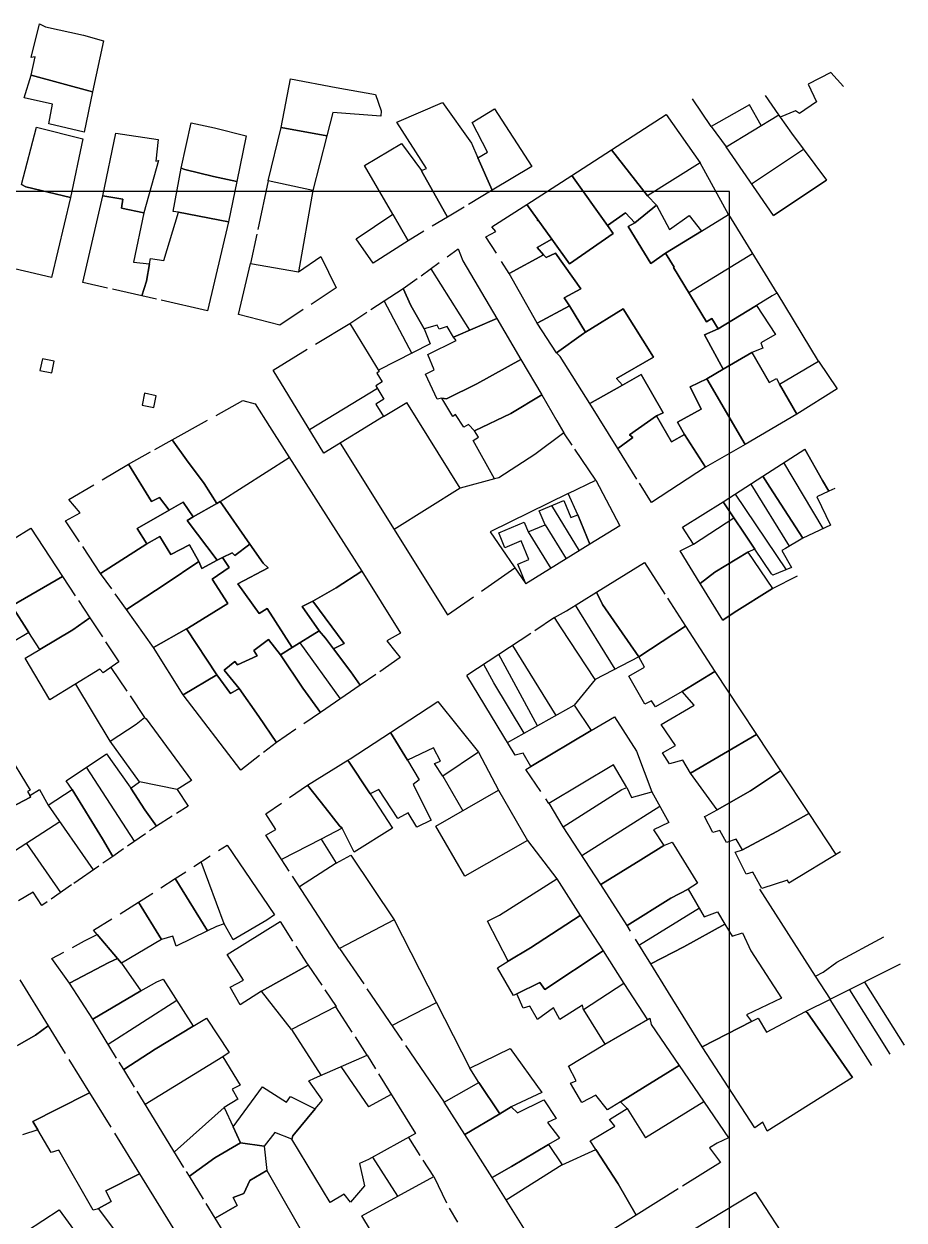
# Model space of a CAD drawing. Header units: millimetres. Extents: x 15 to 383, y 34 to 514.
# Drawn here: x 200.4 to 383.2, y 256.4 to 504.8 of the extents above; entities that cross this region are included whole.
import ezdxf

# ---------------------------------------------------------------- set-up
doc = ezdxf.new("R2010")
doc.units = ezdxf.units.MM
doc.header["$MEASUREMENT"] = 0
doc.layers.add('EKSARXIA KTIRIA', color=253, linetype='Continuous')

msp = doc.modelspace()

# ---------------------------------------------------------------- linework, layer by layer
at = {"layer": 'EKSARXIA KTIRIA'}
for p, q in [((201.97, 497.89), (203.7, 504.83)), ((203.7, 504.83), (204.92, 504.21)), ((204.92, 504.21), (212.81, 502.47)), ((212.81, 502.47), (216.94, 501.35)), ((216.94, 501.35), (214.71, 490.72)), ((201.93, 494.21), (202.8, 498.02)), ((202.8, 498.02), (201.97, 497.89)), ((367.99, 494.76), (363.33, 492.35)), ((370.67, 491.81), (367.99, 494.76)), ((200.5, 489.46), (201.93, 494.21)), ((201.93, 494.21), (214.71, 490.72)), ((214.71, 490.72), (201.93, 494.21)), ((253.87, 483.32), (255.82, 493.41)), ((255.82, 493.41), (265.28, 491.64)), ((363.33, 492.35), (365.06, 488.64)), ((206.36, 488.16), (200.5, 489.46)), ((214.71, 490.72), (212.96, 482.33)), ((265.28, 491.64), (273.45, 490.17)), ((273.45, 490.17), (274.64, 486.75)), ((357.19, 485.93), (354.43, 489.94)), ((205.62, 484.08), (206.36, 488.16)), ((277.92, 484.43), (287.38, 488.54)), ((287.38, 488.54), (293.4, 480.09)), ((293.52, 484.37), (298.19, 487.17)), ((298.19, 487.17), (305.93, 475.25)), ((343.2, 483.52), (339.29, 489.28)), ((351.11, 488.04), (343.2, 483.52)), ((353.58, 483.72), (351.11, 488.04)), ((365.06, 488.64), (361.5, 486.22)), ((264.63, 486.47), (263.35, 481.57)), ((274.57, 485.66), (264.63, 486.47)), ((274.64, 486.75), (274.57, 485.66)), ((284.08, 474.81), (277.92, 484.43)), ((322.45, 478.68), (333.8, 486.01)), ((333.8, 486.01), (340.89, 475.98)), ((346.29, 479.28), (357.19, 485.93)), ((357.19, 485.93), (357.53, 485.44)), ((357.53, 485.44), (357.19, 485.93)), ((360.68, 486.77), (357.53, 485.44)), ((357.53, 485.44), (359.83, 482.15)), ((361.5, 486.22), (360.68, 486.77)), ((199.95, 471.49), (203.05, 483.42)), ((203.05, 483.42), (212.67, 480.98)), ((212.96, 482.33), (205.62, 484.08)), ((216.83, 469.16), (219.54, 482.11)), ((219.54, 482.11), (228.33, 480.85)), ((233.07, 474.86), (235.15, 484.27)), ((235.15, 484.27), (240.04, 483.25)), ((240.04, 483.25), (246.61, 481.56)), ((251.17, 472.22), (253.87, 483.32)), ((263.35, 481.57), (253.87, 483.32)), ((253.87, 483.32), (263.35, 481.57)), ((296.72, 478.19), (293.52, 484.37)), ((343.2, 483.52), (346.29, 479.28)), ((359.83, 482.15), (367.09, 472.36)), ((212.67, 480.98), (210.12, 468.78)), ((228.33, 480.85), (227.87, 476.35)), ((246.61, 481.56), (244.68, 472.14)), ((263.35, 481.57), (260.43, 470.25)), ((271.15, 475.44), (278.85, 479.98)), ((278.85, 479.98), (282.98, 474.41)), ((293.4, 480.09), (294.72, 477.04)), ((294.72, 477.04), (296.72, 478.19)), ((297.66, 470.28), (294.72, 477.04)), ((294.72, 477.04), (297.66, 470.28)), ((314.23, 473.38), (322.45, 478.68)), ((322.45, 478.68), (329.93, 469.12)), ((329.93, 469.12), (322.45, 478.68)), ((356.13, 465.05), (346.29, 479.28)), ((351.57, 471.64), (362.32, 478.79)), ((228.41, 476.49), (225.36, 465.58)), ((227.87, 476.35), (228.41, 476.49)), ((231.47, 465.88), (233.07, 474.86)), ((233.07, 474.86), (233.83, 474.58)), ((233.83, 474.58), (233.07, 474.86)), ((233.83, 474.58), (239.81, 473.14)), ((239.81, 473.14), (233.83, 474.58)), ((277.03, 465.32), (271.15, 475.44)), ((282.98, 474.41), (284.08, 474.81)), ((305.93, 475.25), (297.66, 470.28)), ((340.89, 475.98), (329.93, 469.12)), ((346.79, 465.23), (340.89, 475.98)), ((239.81, 473.14), (244.68, 472.14)), ((244.68, 472.14), (239.81, 473.14)), ((244.68, 472.14), (242.96, 463.74)), ((251.17, 472.22), (249.01, 462.17)), ((260.43, 470.25), (251.17, 472.22)), ((283.11, 474.19), (282.98, 474.41)), ((282.98, 474.41), (283.11, 474.19)), ((283.11, 474.19), (288.44, 464.73)), ((288.44, 464.73), (283.11, 474.19)), ((304.88, 467.34), (314.23, 473.38)), ((314.23, 473.38), (321.62, 462.97)), ((321.62, 462.97), (314.23, 473.38)), ((356.13, 465.05), (367.09, 472.36)), ((367.09, 472.36), (356.13, 465.05)), ((347, 470), (50, 470)), ((199.95, 471.49), (200.87, 470.98)), ((200.87, 470.98), (199.95, 471.49)), ((210.12, 468.78), (200.87, 470.98)), ((200.87, 470.98), (210.12, 468.78)), ((260.43, 470.25), (257.44, 453.36)), ((297.66, 470.28), (292.76, 467.33)), ((347, 50), (347, 470)), ((210.12, 468.78), (206.2, 452.14)), ((212.66, 451.13), (216.83, 469.16)), ((216.83, 469.16), (221, 468.42)), ((221, 468.42), (216.83, 469.16)), ((221, 468.42), (220.73, 466.57)), ((220.73, 466.57), (221, 468.42)), ((297.65, 462.68), (304.88, 467.34)), ((310.08, 460.11), (304.88, 467.34)), ((304.88, 467.34), (310.08, 460.11)), ((331.83, 467.19), (327.3, 463.55)), ((327.3, 463.55), (331.83, 467.19)), ((329.93, 469.12), (331.83, 467.19)), ((331.83, 467.19), (334.51, 462.12)), ((220.73, 466.57), (225.36, 465.58)), ((225.36, 465.58), (220.73, 466.57)), ((225.36, 465.58), (223.19, 455.38)), ((229.48, 455.71), (232.56, 465.73)), ((232.56, 465.73), (231.47, 465.88)), ((232.56, 465.73), (242.96, 463.74)), ((242.96, 463.74), (232.56, 465.73)), ((269.47, 460.21), (277.03, 465.32)), ((277.03, 465.32), (280.24, 459.8)), ((280.24, 459.8), (277.03, 465.32)), ((288.44, 464.73), (285.23, 462.8)), ((291.9, 466.81), (288.44, 464.73)), ((325.4, 465.62), (321.62, 462.97)), ((321.62, 462.97), (325.4, 465.62)), ((327.3, 463.55), (325.4, 465.62)), ((325.4, 465.62), (327.3, 463.55)), ((334.51, 462.12), (338.63, 465.08)), ((338.63, 465.08), (341.16, 461.77)), ((341.71, 462.11), (346.79, 465.23)), ((346.79, 465.23), (356.77, 448.93)), ((242.96, 463.74), (238.56, 445.25)), ((298.46, 461.71), (297.65, 462.68)), ((307.04, 463.98), (307.21, 464.09)), ((321.62, 462.97), (322.82, 461.29)), ((322.82, 461.29), (321.62, 462.97)), ((327.3, 463.55), (325.93, 462.74)), ((325.93, 462.74), (327.3, 463.55)), ((325.93, 462.74), (330.64, 455.06)), ((330.64, 455.06), (325.93, 462.74)), ((341.16, 461.77), (341.71, 462.11)), ((248.8, 461.2), (247.49, 455.11)), ((272.95, 455.12), (269.47, 460.21)), ((280.24, 459.8), (272.95, 455.12)), ((283.51, 461.77), (280.24, 459.8)), ((296.4, 460.65), (298.46, 461.71)), ((298.57, 457.21), (296.4, 460.65)), ((310.08, 460.11), (307.02, 458.37)), ((307.02, 458.37), (310.08, 460.11)), ((313.77, 454.98), (310.08, 460.11)), ((310.08, 460.11), (313.77, 454.98)), ((322.82, 461.29), (313.77, 454.98)), ((313.77, 454.98), (322.82, 461.29)), ((333.71, 457.2), (341.16, 461.77)), ((341.16, 461.77), (333.71, 457.2)), ((288.34, 456.44), (290.65, 458.11)), ((290.65, 458.11), (291.61, 455.65)), ((308.37, 456.86), (307.02, 458.37)), ((307.02, 458.37), (308.37, 456.86)), ((308.92, 456.31), (310.83, 457.25)), ((310.83, 457.25), (308.92, 456.31)), ((310.83, 457.25), (316.08, 449.83)), ((316.08, 449.83), (310.83, 457.25)), ((330.64, 455.06), (333.71, 457.2)), ((333.71, 457.2), (330.64, 455.06)), ((335.48, 454.32), (333.71, 457.2)), ((333.71, 457.2), (335.48, 454.32)), ((351.78, 457.08), (338.54, 448.98)), ((206.2, 452.14), (190.31, 455.88)), ((223.19, 455.38), (226.54, 455.03)), ((226.54, 455.03), (225.87, 451.4)), ((225.87, 451.4), (226.54, 455.03)), ((226.54, 455.03), (226.75, 456.15)), ((226.75, 456.15), (229.48, 455.71)), ((245.04, 444.48), (247.49, 455.11)), ((247.49, 455.11), (257.44, 453.36)), ((257.44, 453.36), (262.11, 456.56)), ((262.11, 456.56), (265.28, 450.02)), ((282.92, 452.53), (286.71, 455.27)), ((291.61, 455.65), (298.66, 443.64)), ((301.25, 452.97), (299.64, 455.51)), ((301.25, 452.97), (308.37, 456.86)), ((308.37, 456.86), (301.25, 452.97)), ((308.37, 456.86), (308.92, 456.31)), ((308.92, 456.31), (308.37, 456.86)), ((284.94, 453.99), (293, 441.22)), ((307.02, 442.69), (301.25, 452.97)), ((335.48, 454.32), (335.33, 454.23)), ((335.33, 454.23), (335.48, 454.32)), ((342.2, 442.98), (335.33, 454.23)), ((335.33, 454.23), (342.2, 442.98)), ((217.83, 449.96), (212.66, 451.13)), ((224.9, 448.35), (218.81, 449.74)), ((225.87, 451.4), (224.9, 448.35)), ((224.9, 448.35), (225.87, 451.4)), ((265.28, 450.02), (260.1, 446.59)), ((272.52, 445.51), (279.22, 449.86)), ((279.22, 449.86), (282.11, 451.95)), ((279.22, 449.86), (280.81, 446.37)), ((280.81, 446.37), (279.22, 449.86)), ((316.08, 449.83), (312.66, 447.95)), ((312.66, 447.95), (316.08, 449.83)), ((228.01, 447.65), (224.9, 448.35)), ((238.56, 445.25), (228.98, 447.43)), ((275.25, 447.28), (281.01, 436.41)), ((312.66, 447.95), (313.73, 446.31)), ((313.73, 446.31), (312.66, 447.95)), ((355.82, 448.36), (352.56, 446.37)), ((356.77, 448.93), (355.82, 448.36)), ((365.46, 434.81), (356.87, 448.99)), ((258.43, 445.49), (253.59, 442.29)), ((268.12, 442.65), (271.68, 444.96)), ((280.81, 446.37), (283.55, 441.48)), ((283.55, 441.48), (280.81, 446.37)), ((307.02, 442.69), (313.73, 446.31)), ((313.73, 446.31), (307.02, 442.69)), ((313.73, 446.31), (317.09, 440.81)), ((317.09, 440.81), (313.73, 446.31)), ((324.89, 445.66), (317.09, 440.81)), ((317.09, 440.81), (324.89, 445.66)), ((331.19, 435.61), (324.89, 445.66)), ((324.89, 445.66), (331.19, 435.61)), ((344.6, 441.53), (352.2, 446.15)), ((352.2, 446.15), (344.6, 441.53)), ((352.2, 446.15), (352.56, 446.37)), ((352.56, 446.37), (352.2, 446.15)), ((352.56, 446.37), (356.52, 440.35)), ((253.59, 442.29), (245.04, 444.48)), ((261.01, 438.3), (268.12, 442.65)), ((268.12, 442.65), (274.23, 432.64)), ((286.29, 442.27), (283.55, 441.48)), ((286.69, 441.45), (286.29, 442.27)), ((298.66, 443.64), (289.67, 439.8)), ((289.67, 439.8), (298.66, 443.64)), ((298.66, 443.64), (303.64, 435.15)), ((311.03, 436.51), (307.02, 442.69)), ((343.31, 443.65), (342.2, 442.98)), ((342.2, 442.98), (343.31, 443.65)), ((343.31, 443.65), (344.6, 441.53)), ((344.6, 441.53), (343.31, 443.65)), ((283.55, 441.48), (284.84, 438.36)), ((288.32, 441.98), (286.69, 441.45)), ((289.67, 439.8), (288.32, 441.98)), ((290.2, 439.11), (289.67, 439.8)), ((316.66, 440.55), (311.03, 436.51)), ((311.03, 436.51), (316.66, 440.55)), ((317.09, 440.81), (316.66, 440.55)), ((316.66, 440.55), (317.09, 440.81)), ((341.75, 440.23), (344.6, 441.53)), ((344.6, 441.53), (341.75, 440.23)), ((345.64, 433.1), (341.75, 440.23)), ((341.75, 440.23), (345.64, 433.1)), ((356.52, 440.35), (353.51, 438.6)), ((252.19, 432.91), (259.3, 437.26)), ((284.84, 438.36), (274.07, 432.9)), ((284.32, 436.16), (290.2, 439.11)), ((353.91, 437.5), (351.58, 436.57)), ((353.51, 438.6), (353.91, 437.5)), ((204.29, 435.3), (203.78, 432.85)), ((206.74, 434.79), (204.29, 435.3)), ((206.23, 432.34), (206.74, 434.79)), ((285.65, 433.01), (284.32, 436.16)), ((303.64, 435.15), (294.49, 430.07)), ((294.49, 430.07), (303.64, 435.15)), ((303.64, 435.15), (307.97, 427.77)), ((311.82, 435.77), (311.03, 436.51)), ((317.94, 425.99), (311.82, 435.77)), ((331.19, 435.61), (323.51, 431.17)), ((323.51, 431.17), (331.19, 435.61)), ((351.58, 436.57), (345.64, 433.1)), ((345.64, 433.1), (351.58, 436.57)), ((351.58, 436.57), (355.21, 430.34)), ((357.38, 430.04), (365.46, 434.81)), ((365.46, 434.81), (369.36, 429.04)), ((203.78, 432.85), (206.23, 432.34)), ((262.71, 415.68), (252.19, 432.91)), ((274.23, 432.64), (273.7, 432.32)), ((273.7, 432.32), (274.82, 430.49)), ((283.87, 432.07), (285.65, 433.01)), ((345.64, 433.1), (342.29, 431.15)), ((342.29, 431.15), (345.64, 433.1)), ((274.82, 430.49), (273.52, 429.69)), ((286.28, 426.87), (283.87, 432.07)), ((294.49, 430.07), (288.19, 426.99)), ((288.19, 426.99), (294.49, 430.07)), ((324.72, 429.79), (317.94, 425.99)), ((317.94, 425.99), (324.72, 429.79)), ((323.51, 431.17), (324.72, 429.79)), ((324.72, 429.79), (323.51, 431.17)), ((328.63, 432.04), (324.72, 429.79)), ((324.72, 429.79), (328.63, 432.04)), ((333.2, 424.09), (328.63, 432.04)), ((328.63, 432.04), (333.2, 424.09)), ((342.29, 431.15), (338.82, 429.48)), ((338.82, 429.48), (342.29, 431.15)), ((342.29, 431.15), (350.2, 417.52)), ((350.2, 417.52), (342.29, 431.15)), ((355.21, 430.34), (356.7, 431.21)), ((356.7, 431.21), (357.38, 430.04)), ((357.38, 430.04), (360.99, 423.8)), ((360.99, 423.8), (357.38, 430.04)), ((225.49, 428.13), (224.98, 425.68)), ((227.93, 427.62), (225.49, 428.13)), ((227.43, 425.18), (227.93, 427.62)), ((273.85, 429.15), (259.76, 420.52)), ((273.52, 429.69), (275.21, 426.92)), ((301.55, 423.96), (307.97, 427.77)), ((307.97, 427.77), (301.55, 423.96)), ((307.97, 427.77), (311.11, 422.41)), ((338.82, 429.48), (341.09, 424.83)), ((341.09, 424.83), (338.82, 429.48)), ((369.36, 429.04), (360.99, 423.8)), ((224.98, 425.68), (227.43, 425.18)), ((240.34, 423.51), (245.9, 426.61)), ((245.9, 426.61), (248.45, 425.9)), ((248.45, 425.9), (251.44, 421.22)), ((275.21, 426.92), (273.55, 425.89)), ((273.55, 425.89), (275.15, 423.3)), ((275.15, 423.3), (279.93, 426.22)), ((291.04, 408.45), (279.93, 426.22)), ((287.24, 427.14), (286.28, 426.87)), ((288.19, 426.99), (287.24, 427.14)), ((287.24, 427.14), (288.19, 426.99)), ((289.52, 423.3), (287.24, 427.14)), ((323.77, 416.67), (317.94, 425.99)), ((341.09, 424.83), (336.16, 422.14)), ((336.16, 422.14), (341.09, 424.83)), ((231.26, 418.46), (238.57, 422.53)), ((275.15, 423.3), (262.71, 415.68)), ((290.07, 423.7), (289.52, 423.3)), ((291.82, 421.1), (290.07, 423.7)), ((294.01, 420.35), (301.55, 423.96)), ((301.55, 423.96), (294.01, 420.35)), ((311.11, 422.41), (312.59, 419.88)), ((326.21, 419.52), (331.83, 423.42)), ((331.83, 423.42), (326.21, 419.52)), ((331.83, 423.42), (333.2, 424.09)), ((333.2, 424.09), (331.83, 423.42)), ((334.91, 418.07), (331.83, 423.42)), ((331.83, 423.42), (334.91, 418.07)), ((360.99, 423.8), (350.2, 417.52)), ((292.77, 421.63), (291.82, 421.1)), ((294.01, 420.35), (292.77, 421.63)), ((294.82, 418.98), (294.01, 420.35)), ((312.59, 419.88), (306.55, 415.41)), ((314.31, 417.34), (312.59, 419.88)), ((336.16, 422.14), (337.64, 419.54)), ((337.64, 419.54), (336.16, 422.14)), ((227.64, 416.44), (231.26, 418.46)), ((234.24, 414.32), (231.26, 418.46)), ((231.26, 418.46), (234.24, 414.32)), ((266.1, 417.8), (288.4, 382.12)), ((293.73, 418.3), (294.82, 418.98)), ((298.15, 410.35), (293.73, 418.3)), ((326.88, 418.96), (323.77, 416.67)), ((323.77, 416.67), (326.88, 418.96)), ((326.21, 419.52), (326.88, 418.96)), ((326.88, 418.96), (326.21, 419.52)), ((337.64, 419.54), (334.91, 418.07)), ((334.91, 418.07), (337.64, 419.54)), ((337.64, 419.54), (341.99, 412.77)), ((341.99, 412.77), (337.64, 419.54)), ((350.2, 417.52), (341.99, 412.77)), ((222.14, 413.38), (226.76, 415.95)), ((306.55, 415.41), (299.09, 410.6)), ((319.2, 410.11), (314.87, 416.51)), ((327.76, 410.3), (323.77, 416.67)), ((353.93, 410.9), (362.65, 416.53)), ((362.65, 416.53), (366.31, 410.01)), ((366.31, 410.01), (362.65, 416.53)), ((216.66, 410.13), (222.14, 413.38)), ((222.14, 413.38), (226.95, 405.68)), ((226.95, 405.68), (222.14, 413.38)), ((234.24, 414.32), (237.88, 409.38)), ((237.88, 409.38), (234.24, 414.32)), ((241.22, 405.63), (255.55, 414.78)), ((341.99, 412.77), (330.79, 405.46)), ((366.42, 400.01), (358.29, 413.72)), ((298.15, 410.35), (291.04, 408.45)), ((299.09, 410.6), (298.15, 410.35)), ((313.44, 407.28), (319.2, 410.11)), ((319.2, 410.11), (324.22, 400.61)), ((345.63, 405.55), (353.93, 410.9)), ((353.93, 410.9), (355.34, 408.61)), ((355.34, 408.61), (353.93, 410.9)), ((366.31, 410.01), (367.6, 407.83)), ((367.6, 407.83), (366.31, 410.01)), ((209.79, 406.07), (214.93, 409.11)), ((240.48, 405.22), (237.88, 409.38)), ((237.88, 409.38), (240.48, 405.22)), ((291.04, 408.45), (277.31, 399.87)), ((330.79, 405.46), (328.29, 409.45)), ((351.4, 409.28), (359.36, 396.35)), ((355.34, 408.61), (362.2, 398.05)), ((362.2, 398.05), (355.34, 408.61)), ((356.09, 407.54), (356.09, 407.54)), ((367.6, 407.83), (365.14, 406.62)), ((368.83, 408.36), (367.6, 407.83)), ((212.09, 403.27), (209.79, 406.07)), ((228.59, 406.49), (226.95, 405.68)), ((226.95, 405.68), (228.59, 406.49)), ((228.59, 406.49), (230.61, 403.88)), ((230.61, 403.88), (228.59, 406.49)), ((230.61, 403.88), (233.5, 405.49)), ((233.5, 405.49), (230.61, 403.88)), ((233.5, 405.49), (235.59, 402.44)), ((235.59, 402.44), (233.5, 405.49)), ((235.59, 402.44), (240.48, 405.22)), ((240.48, 405.22), (235.59, 402.44)), ((241.22, 405.63), (240.48, 405.22)), ((240.48, 405.22), (241.22, 405.63)), ((241.22, 405.63), (247.36, 396.8)), ((247.36, 396.8), (241.22, 405.63)), ((313.44, 407.28), (297.26, 399.35)), ((307.46, 403.72), (312.54, 405.85)), ((312.54, 405.85), (314.02, 402.31)), ((315.45, 402.91), (313.44, 407.28)), ((337.24, 400.29), (345.63, 405.55)), ((352.24, 395.76), (345.63, 405.55)), ((345.63, 405.55), (352.24, 395.76)), ((348.15, 407.18), (358.74, 391.48)), ((365.14, 406.62), (367.95, 400.72)), ((209.05, 401.67), (212.09, 403.27)), ((223.93, 400.04), (230.61, 403.88)), ((230.61, 403.88), (223.93, 400.04)), ((234.36, 401.74), (235.59, 402.44)), ((235.59, 402.44), (234.36, 401.74)), ((308.67, 400.82), (307.46, 403.72)), ((310, 404.79), (315.78, 395.43)), ((314.02, 402.31), (315.45, 402.91)), ((315.45, 402.91), (318, 396.81)), ((318, 396.81), (315.45, 402.91)), ((198.08, 397.73), (201.85, 400.11)), ((201.85, 400.11), (208.46, 390.09)), ((211.98, 397.3), (209.05, 401.67)), ((225.94, 396.88), (223.93, 400.04)), ((223.93, 400.04), (225.94, 396.88)), ((234.36, 401.74), (240.55, 393.5)), ((240.55, 393.5), (234.36, 401.74)), ((264.12, 401.35), (270.63, 391.15)), ((299.04, 399.17), (304.31, 401.38)), ((304.31, 401.38), (305.16, 399.35)), ((305.16, 399.35), (308.67, 400.82)), ((308.67, 400.82), (313.04, 393.74)), ((324.22, 400.61), (318, 396.81)), ((339.53, 396.79), (337.24, 400.29)), ((339.53, 396.78), (347.87, 402.23)), ((367.95, 400.72), (362.2, 398.05)), ((228.69, 398.36), (225.94, 396.88)), ((225.94, 396.88), (228.69, 398.36)), ((230.96, 394.66), (228.69, 398.36)), ((228.69, 398.36), (230.96, 394.66)), ((297.26, 399.35), (304.67, 388.58)), ((300.35, 396.04), (299.04, 399.17)), ((303.71, 397.46), (300.35, 396.04)), ((305.33, 393.58), (303.71, 397.46)), ((305.16, 399.35), (309.84, 391.77)), ((362.2, 398.05), (358.63, 395.9)), ((216.38, 390.71), (212.65, 396.3)), ((216.38, 390.71), (225.94, 396.88)), ((225.94, 396.88), (216.38, 390.71)), ((230.96, 394.66), (234.8, 396.67)), ((234.8, 396.67), (230.96, 394.66)), ((236.79, 393.17), (234.8, 396.67)), ((234.8, 396.67), (236.79, 393.17)), ((241.68, 394.02), (243.71, 394.97)), ((243.71, 394.97), (241.68, 394.02)), ((243.71, 394.97), (244.25, 394.42)), ((244.25, 394.42), (243.71, 394.97)), ((247.36, 396.8), (244.25, 394.42)), ((244.25, 394.42), (247.36, 396.8)), ((247.36, 396.8), (250.1, 392.87)), ((250.1, 392.87), (247.36, 396.8)), ((318, 396.81), (304.67, 388.58)), ((336.73, 395.43), (339.53, 396.79)), ((340.91, 388.64), (336.73, 395.43)), ((343.93, 390.95), (350.78, 395.11)), ((350.78, 395.11), (343.93, 390.95)), ((352.24, 395.76), (350.78, 395.11)), ((350.78, 395.11), (355.9, 387.57)), ((355.69, 390.63), (352.24, 395.76)), ((358.63, 395.9), (357.81, 395.5)), ((357.81, 395.5), (359.83, 391.93)), ((236.79, 393.17), (229.79, 388.46)), ((229.79, 388.46), (236.79, 393.17)), ((237.4, 391.75), (236.79, 393.17)), ((236.79, 393.17), (237.4, 391.75)), ((240.55, 393.5), (237.4, 391.75)), ((237.4, 391.75), (240.55, 393.5)), ((240.55, 393.5), (241.68, 394.02)), ((241.68, 394.02), (240.55, 393.5)), ((243.1, 391.95), (241.68, 394.02)), ((241.68, 394.02), (243.1, 391.95)), ((250.1, 392.87), (251.18, 391.9)), ((251.18, 391.9), (250.1, 392.87)), ((302.99, 392.61), (305.33, 393.58)), ((304.67, 388.58), (302.99, 392.61)), ((319.35, 386.79), (329.29, 392.95)), ((329.29, 392.95), (333.52, 386.41)), ((208.46, 390.09), (197.92, 383.97)), ((197.92, 383.97), (208.46, 390.09)), ((208.46, 390.09), (211.11, 386.06)), ((218.69, 387.48), (216.38, 390.71)), ((239.53, 389.53), (243.1, 391.95)), ((243.1, 391.95), (239.53, 389.53)), ((251.18, 391.9), (244.88, 388.55)), ((244.88, 388.55), (251.18, 391.9)), ((270.63, 391.15), (265.27, 387.73)), ((265.27, 387.73), (270.63, 391.15)), ((270.63, 391.15), (278.63, 378.34)), ((295.44, 387.02), (302.38, 391.86)), ((340.91, 388.64), (343.93, 390.95)), ((343.93, 390.95), (340.91, 388.64)), ((355.99, 390.33), (355.69, 390.63)), ((355.9, 387.57), (361.1, 390.24)), ((359.83, 391.93), (355.99, 390.33)), ((229.79, 388.46), (221.72, 383.23)), ((221.72, 383.23), (229.79, 388.46)), ((239.53, 389.53), (242.76, 384.45)), ((242.76, 384.45), (239.53, 389.53)), ((244.88, 388.55), (249.32, 382.37)), ((249.32, 382.37), (244.88, 388.55)), ((265.27, 387.73), (260.47, 384.92)), ((260.47, 384.92), (265.27, 387.73)), ((345.6, 381.02), (340.91, 388.64)), ((347.95, 382.59), (355.9, 387.57)), ((355.9, 387.57), (347.95, 382.59)), ((211.78, 385.06), (214.13, 381.48)), ((221.72, 383.23), (219.39, 386.49)), ((288.4, 382.12), (293.8, 385.88)), ((313.15, 382.96), (319.35, 386.79)), ((319.35, 386.79), (320.61, 384.23)), ((320.61, 384.23), (319.35, 386.79)), ((334.07, 385.57), (337.81, 379.79)), ((201.48, 378.46), (197.92, 383.97)), ((197.92, 383.97), (201.48, 378.46)), ((227.37, 375.31), (221.72, 383.23)), ((242.76, 384.45), (234.6, 379.42)), ((234.6, 379.42), (242.76, 384.45)), ((250.97, 383.45), (249.32, 382.37)), ((249.32, 382.37), (250.97, 383.45)), ((256.15, 375.32), (250.97, 383.45)), ((250.97, 383.45), (256.15, 375.32)), ((260.47, 384.92), (258.25, 383.85)), ((258.25, 383.85), (260.47, 384.92)), ((258.25, 383.85), (261.75, 378.77)), ((261.75, 378.77), (258.25, 383.85)), ((266.94, 376.13), (260.47, 384.92)), ((260.47, 384.92), (266.94, 376.13)), ((310.65, 381.53), (313.15, 382.96)), ((323.2, 370.82), (314.98, 384.09)), ((320.61, 384.23), (328.15, 373.39)), ((328.15, 373.39), (320.61, 384.23)), ((345.6, 381.02), (347.95, 382.59)), ((347.95, 382.59), (345.6, 381.02)), ((214.13, 381.48), (210.58, 379.03)), ((210.58, 379.03), (214.13, 381.48)), ((214.13, 381.48), (216.74, 377.52)), ((310.65, 381.53), (306.53, 378.8)), ((312.02, 379.42), (310.65, 381.53)), ((201.48, 378.46), (192.73, 373.23)), ((203.74, 374.93), (201.48, 378.46)), ((210.58, 379.03), (203.74, 374.93)), ((203.74, 374.93), (210.58, 379.03)), ((227.37, 375.31), (234.18, 379.18)), ((234.18, 379.18), (227.37, 375.31)), ((234.6, 379.42), (234.18, 379.18)), ((234.18, 379.18), (234.6, 379.42)), ((234.18, 379.18), (240.53, 369.64)), ((240.53, 369.64), (234.18, 379.18)), ((261.75, 378.77), (256.15, 375.32)), ((256.15, 375.32), (261.75, 378.77)), ((263.1, 377.26), (261.75, 378.77)), ((261.75, 378.77), (263.1, 377.26)), ((278.63, 378.34), (275.83, 376.73)), ((305.69, 378.25), (292.42, 369.49)), ((319.11, 368.69), (312.02, 379.42)), ((328.15, 373.39), (337.81, 379.79)), ((337.81, 379.79), (328.15, 373.39)), ((334.45, 377.62), (334.45, 377.61)), ((337.81, 379.79), (343.93, 370.33)), ((217.4, 376.52), (220.15, 372.36)), ((233.54, 365.53), (227.37, 375.31)), ((248.21, 374.69), (251.24, 376.98)), ((251.24, 376.98), (248.21, 374.69)), ((251.24, 376.98), (253.73, 373.83)), ((253.73, 373.83), (251.24, 376.98)), ((256.15, 375.32), (253.73, 373.83)), ((253.73, 373.83), (256.15, 375.32)), ((257.74, 376.3), (266.13, 364.68)), ((263.1, 377.26), (264.75, 375.06)), ((264.75, 375.06), (263.1, 377.26)), ((264.75, 375.06), (266.94, 376.13)), ((266.94, 376.13), (264.75, 375.06)), ((275.83, 376.73), (277.67, 374.39)), ((301.94, 375.78), (310.91, 361.21)), ((200.71, 373.12), (203.74, 374.93)), ((205.82, 364.49), (200.71, 373.12)), ((244.77, 371.72), (248.89, 373.6)), ((248.89, 373.6), (244.77, 371.72)), ((248.89, 373.6), (248.21, 374.69)), ((248.21, 374.69), (248.89, 373.6)), ((253.73, 373.83), (258.36, 366.9)), ((258.36, 366.9), (253.73, 373.83)), ((268.36, 370.25), (264.75, 375.06)), ((264.75, 375.06), (268.36, 370.25)), ((278.59, 373.24), (274.33, 370.31)), ((277.67, 374.39), (278.59, 373.24)), ((307.12, 359.09), (299.04, 373.86)), ((328.15, 373.39), (319.11, 368.69)), ((329.34, 371.22), (328.15, 373.39)), ((216.24, 370.8), (205.82, 364.49)), ((216.89, 370.07), (216.24, 370.8)), ((220.15, 372.36), (216.89, 370.07)), ((218.52, 371.21), (221.83, 366.26)), ((242.04, 370.65), (244.24, 372.41)), ((244.24, 372.41), (242.04, 370.65)), ((242.04, 370.65), (245.14, 366.81)), ((245.14, 366.81), (242.04, 370.65)), ((244.77, 371.72), (244.24, 372.41)), ((244.24, 372.41), (244.77, 371.72)), ((270.25, 367.51), (268.36, 370.25)), ((268.36, 370.25), (270.25, 367.51)), ((298.02, 367.99), (295.93, 371.81)), ((326.04, 369.35), (329.34, 371.22)), ((337.17, 366.21), (343.93, 370.33)), ((343.93, 370.33), (337.17, 366.21)), ((343.93, 370.33), (349.21, 362.37)), ((218.38, 355.91), (211.21, 367.75)), ((233.54, 365.53), (240.53, 369.64)), ((240.53, 369.64), (233.54, 365.53)), ((240.53, 369.64), (243.36, 365.79)), ((243.36, 365.79), (240.53, 369.64)), ((273.5, 369.74), (270.25, 367.51)), ((302.49, 352.94), (292.42, 369.49)), ((304.36, 357.55), (298.02, 367.99)), ((319.11, 368.69), (314.74, 363.36)), ((329.41, 363.59), (326.04, 369.35)), ((222.5, 365.26), (225.51, 360.76)), ((245.46, 349.88), (233.54, 365.53)), ((245.14, 366.81), (243.36, 365.79)), ((243.36, 365.79), (245.14, 366.81)), ((245.14, 366.81), (249.26, 360.97)), ((249.26, 360.97), (245.14, 366.81)), ((258.36, 366.9), (262.01, 361.85)), ((262.01, 361.85), (258.36, 366.9)), ((270.25, 367.51), (262.01, 361.85)), ((337.17, 366.21), (331.58, 363.02)), ((339.64, 363.37), (337.17, 366.21)), ((276.56, 357.7), (286.38, 364.12)), ((286.38, 364.12), (294.87, 353.61)), ((300.87, 355.6), (314.74, 363.36)), ((314.74, 363.36), (318.26, 358.06)), ((330.77, 364.26), (329.41, 363.59)), ((331.58, 363.02), (330.77, 364.26)), ((332.79, 359.35), (339.64, 363.37)), ((223.73, 359.41), (225.51, 360.76)), ((225.51, 360.76), (225.84, 360.49)), ((225.84, 360.49), (235.27, 347.72)), ((249.26, 360.97), (252.93, 355.61)), ((252.93, 355.61), (249.26, 360.97)), ((262.01, 361.85), (258.55, 359.47)), ((318.26, 358.06), (323.1, 360.94)), ((323.1, 360.94), (327.67, 353.81)), ((349.21, 362.37), (352.58, 357.28)), ((218.38, 355.91), (223.73, 359.41)), ((256.9, 358.34), (252.93, 355.61)), ((318.26, 358.06), (305.71, 350.59)), ((305.71, 350.59), (318.26, 358.06)), ((335.75, 354.96), (332.79, 359.35)), ((224.44, 347.4), (218.38, 355.91)), ((252.93, 355.61), (250.17, 353.5)), ((268.2, 352.22), (276.56, 357.7)), ((276.56, 357.7), (280.07, 351.9)), ((280.07, 351.9), (276.56, 357.7)), ((338.88, 349.21), (352.58, 357.28)), ((352.58, 357.28), (338.88, 349.21)), ((352.58, 357.28), (357.57, 349.72)), ((196.66, 354.04), (201.77, 345.67)), ((209.24, 347.63), (217.61, 353.28)), ((217.61, 353.28), (222.18, 346.83)), ((249.38, 352.89), (245.46, 349.88)), ((285.47, 354.51), (280.07, 351.9)), ((286.94, 351.76), (285.47, 354.51)), ((294.87, 353.61), (287.46, 348.63)), ((294.87, 353.61), (298.97, 345.69)), ((304.11, 353.39), (302.49, 352.94)), ((305.71, 350.59), (304.11, 353.39)), ((327.67, 353.81), (330.85, 345.39)), ((333.05, 353.49), (335.75, 354.96)), ((334.53, 351.15), (333.05, 353.49)), ((223.44, 335.08), (213.42, 350.45)), ((259.33, 346.74), (267.7, 351.92)), ((267.7, 351.92), (268.2, 352.22)), ((272.32, 344.91), (267.7, 351.92)), ((267.7, 351.92), (272.32, 344.91)), ((280.07, 351.9), (282.52, 347.83)), ((285.71, 351.24), (286.94, 351.76)), ((287.46, 348.63), (285.71, 351.24)), ((304.69, 349.99), (305.71, 350.59)), ((322.88, 350.95), (309.44, 342.93)), ((325.68, 346.26), (322.88, 350.95)), ((337.27, 351.95), (334.53, 351.15)), ((338.88, 349.21), (337.27, 351.95)), ((282.52, 347.83), (281.28, 346.89)), ((287.46, 348.63), (291.6, 341.44)), ((307.78, 345.44), (304.69, 349.99)), ((344.41, 341.64), (338.88, 349.21)), ((351.35, 345.59), (357.57, 349.72)), ((357.57, 349.72), (351.35, 345.59)), ((357.57, 349.72), (363.44, 340.85)), ((201.77, 345.67), (201.22, 345.41)), ((201.22, 345.41), (201.64, 344.59)), ((201.64, 344.59), (203.69, 345.87)), ((203.69, 345.87), (205.51, 342.62)), ((205.51, 342.62), (210.45, 345.85)), ((210.45, 345.85), (209.24, 347.63)), ((216.78, 335.57), (210.45, 345.85)), ((210.45, 345.85), (216.78, 335.57)), ((222.18, 346.83), (222.63, 346.13)), ((222.63, 346.13), (224.44, 347.4)), ((222.63, 346.13), (225.55, 341.61)), ((225.55, 341.61), (222.63, 346.13)), ((232.25, 345.85), (224.44, 347.4)), ((235.27, 347.72), (232.25, 345.85)), ((232.25, 345.85), (234.54, 342.41)), ((255.61, 344.17), (259.33, 346.74)), ((263, 342.07), (259.33, 346.74)), ((259.33, 346.74), (263, 342.07)), ((274.18, 345.86), (272.32, 344.91)), ((278.08, 339.83), (274.18, 345.86)), ((281.28, 346.89), (285.04, 339.49)), ((286.01, 338.22), (298.97, 345.69)), ((298.97, 345.69), (304.99, 335.28)), ((312.46, 338.09), (324.59, 345.86)), ((324.59, 345.86), (325.68, 346.26)), ((325.68, 346.26), (326.61, 344.2)), ((326.61, 344.2), (330.85, 345.39)), ((330.85, 345.39), (334.35, 338.96)), ((344.41, 341.64), (351.35, 345.59)), ((351.35, 345.59), (344.41, 341.64)), ((189.47, 337.86), (201.82, 344.24)), ((201.82, 344.24), (189.47, 337.86)), ((201.82, 344.24), (201.64, 344.59)), ((201.64, 344.59), (201.82, 344.24)), ((250.7, 340.79), (253.96, 343.03)), ((272.32, 344.91), (277.01, 337.79)), ((309.44, 342.93), (308.81, 343.92)), ((312.46, 338.09), (309.54, 342.98)), ((205.51, 342.62), (214.85, 329.13)), ((225.55, 341.61), (227.96, 338.21)), ((227.96, 338.21), (225.55, 341.61)), ((234.54, 342.41), (232.1, 340.85)), ((252.76, 337.52), (250.7, 340.79)), ((263, 342.07), (265.98, 338.33)), ((265.98, 338.33), (263, 342.07)), ((280.27, 341.03), (278.08, 339.83)), ((282.03, 338.02), (280.27, 341.03)), ((332.54, 342.28), (316.34, 332.09)), ((341.75, 340.22), (342.16, 340.36)), ((342.16, 340.36), (344.41, 341.64)), ((363.44, 340.85), (356.77, 337.09)), ((356.77, 337.09), (363.44, 340.85)), ((363.44, 340.85), (369.09, 332.31)), ((207.91, 339.16), (194.34, 330.36)), ((227.96, 338.21), (226.55, 337.23)), ((231.25, 340.31), (227.96, 338.21)), ((265.98, 338.33), (266.53, 337.78)), ((266.53, 337.78), (265.98, 338.33)), ((285.04, 339.49), (282.03, 338.02)), ((292.03, 327.81), (286.01, 338.22)), ((320.22, 326.09), (312.46, 338.09)), ((334.35, 338.96), (331.2, 337.48)), ((343.49, 336.94), (341.75, 340.22)), ((216.78, 335.57), (218.91, 331.95)), ((218.91, 331.95), (216.78, 335.57)), ((250.66, 336.38), (252.76, 337.52)), ((255.56, 328.85), (250.66, 336.38)), ((262.14, 335.5), (253.97, 331.31)), ((266.53, 337.78), (262.14, 335.5)), ((262.14, 335.5), (265.29, 330.57)), ((269.05, 332.81), (266.53, 337.78)), ((277.01, 337.79), (269.05, 332.81)), ((331.2, 337.48), (333.35, 334.18)), ((345, 337.34), (343.49, 336.94)), ((346.33, 334.86), (345, 337.34)), ((348.39, 335.53), (346.33, 334.86)), ((349.65, 333.34), (348.39, 335.53)), ((356.77, 337.09), (349.65, 333.34)), ((349.65, 333.34), (356.77, 337.09)), ((200.95, 334.65), (208.04, 324.42)), ((221.15, 333.5), (218.91, 331.95)), ((240.83, 333.14), (242.65, 334.31)), ((242.65, 334.31), (252.48, 319.84)), ((304.99, 335.28), (292.03, 327.81)), ((304.99, 335.28), (311.1, 327.26)), ((328.54, 331.23), (333.35, 334.18)), ((333.35, 334.18), (328.54, 331.23)), ((333.35, 334.18), (335.06, 334.87)), ((335.06, 334.87), (340.3, 326.37)), ((348.15, 332.81), (349.65, 333.34)), ((218.91, 331.95), (216.85, 330.52)), ((242.06, 317.93), (237.26, 330.83)), ((265.29, 330.57), (257.67, 325.61)), ((265.29, 330.57), (268.33, 332.2)), ((268.33, 332.2), (277.35, 318.75)), ((328.54, 331.23), (320.22, 326.09)), ((320.22, 326.09), (328.54, 331.23)), ((350.43, 328.28), (348.15, 332.81)), ((370.01, 332.87), (359.3, 326.37)), ((231.87, 327.35), (234.05, 328.76)), ((351.79, 328.68), (350.43, 328.28)), ((353.67, 325.25), (351.79, 328.68)), ((228.89, 325.43), (231.87, 327.35)), ((238.57, 316.5), (231.87, 327.35)), ((231.87, 327.35), (238.57, 316.5)), ((265.99, 312.83), (257.27, 326.23)), ((299.21, 319.72), (311.1, 327.26)), ((311.1, 327.26), (315.99, 319.67)), ((325.73, 317.57), (320.22, 326.09)), ((340.3, 326.37), (338.38, 325.16)), ((359.01, 326.98), (353.67, 325.25)), ((359.3, 326.37), (359.01, 326.98)), ((202.33, 324.53), (199.31, 322.7)), ((204.16, 321.73), (202.33, 324.53)), ((224.23, 322.41), (227.21, 324.34)), ((325.73, 317.57), (334.82, 323.28)), ((334.82, 323.28), (325.73, 317.57)), ((334.82, 323.28), (338.38, 325.16)), ((338.38, 325.16), (334.82, 323.28)), ((338.38, 325.16), (341.73, 319.4)), ((364.86, 307.08), (353.24, 325.11)), ((205.26, 322.5), (204.16, 321.73)), ((220.41, 320.05), (224.23, 322.41)), ((229.02, 314.72), (224.23, 322.41)), ((224.23, 322.41), (229.02, 314.72)), ((340.71, 321.17), (328.25, 313.48)), ((341.73, 319.4), (344.47, 320.47)), ((344.47, 320.47), (346.02, 317.88)), ((214.9, 316.63), (218.71, 318.99)), ((242.67, 311.59), (253.63, 318.44)), ((250.92, 318.68), (243.93, 314.65)), ((252.48, 319.84), (250.92, 318.68)), ((253.63, 318.44), (256.24, 314.34)), ((277.35, 318.75), (265.99, 312.83)), ((277.35, 318.75), (293.07, 288)), ((296.74, 318.51), (299.21, 319.72)), ((301.03, 310.19), (296.74, 318.51)), ((305.62, 312.99), (315.99, 319.67)), ((315.99, 319.67), (305.62, 312.99)), ((315.99, 319.67), (320.71, 312.32)), ((213.03, 314.4), (215.66, 315.73)), ((215.66, 315.73), (214.9, 316.63)), ((215.66, 315.73), (219.86, 310.76)), ((219.86, 310.76), (215.66, 315.73)), ((238.57, 316.5), (232.03, 313.31)), ((240.41, 317.41), (238.57, 316.5)), ((242.06, 317.93), (240.41, 317.41)), ((243.93, 314.65), (242.06, 317.93)), ((326.42, 316.44), (325.73, 317.57)), ((337.52, 313.18), (346.02, 317.88)), ((346.02, 317.88), (337.52, 313.18)), ((346.02, 317.88), (347.5, 315.4)), ((347.5, 315.4), (349.69, 316.08)), ((349.69, 316.08), (351.43, 312.37)), ((210.54, 313.05), (213.03, 314.4)), ((229.02, 314.72), (220.7, 309.76)), ((231.35, 315.4), (229.02, 314.72)), ((232.03, 313.31), (231.35, 315.4)), ((256.89, 313.33), (259.12, 309.82)), ((330.62, 309.64), (327.48, 314.73)), ((337.52, 313.18), (330.62, 309.64)), ((330.62, 309.64), (337.52, 313.18)), ((369.25, 310), (379.03, 315.24)), ((206.27, 310.74), (208.76, 312.09)), ((209.93, 305.61), (206.27, 310.74)), ((218.08, 309.94), (219.86, 310.76)), ((219.86, 310.76), (218.08, 309.94)), ((219.86, 310.76), (220.7, 309.76)), ((220.7, 309.76), (219.86, 310.76)), ((246.04, 306.24), (242.67, 311.59)), ((265.99, 312.83), (271.01, 305.45)), ((301.03, 310.19), (305.62, 312.99)), ((305.62, 312.99), (301.03, 310.19)), ((308.62, 304.32), (320.71, 312.32)), ((320.71, 312.32), (308.62, 304.32)), ((320.71, 312.32), (325.05, 305.58)), ((351.43, 312.37), (357.74, 302.5)), ((209.93, 305.61), (218.08, 309.94)), ((218.08, 309.94), (209.93, 305.61)), ((220.7, 309.76), (224.74, 304)), ((249.81, 303.94), (259.45, 309.34)), ((259.45, 309.34), (249.81, 303.94)), ((259.12, 309.82), (259.45, 309.34)), ((259.45, 309.34), (262.28, 305.2)), ((298.76, 308.81), (301.03, 310.19)), ((302.13, 303.06), (298.76, 308.81)), ((334.31, 303.67), (330.62, 309.64)), ((366.45, 307.93), (369.25, 310)), ((382.43, 309.59), (367.95, 302.28)), ((199.6, 306.29), (205.48, 296.77)), ((214.73, 298.15), (209.93, 305.61)), ((224.74, 304), (228.02, 305.91)), ((228.02, 305.91), (229.38, 306.44)), ((229.38, 306.44), (235.6, 296.71)), ((243.3, 304.76), (246.04, 306.24)), ((307.6, 305.74), (302.78, 303.38)), ((302.78, 303.38), (307.6, 305.74)), ((307.6, 305.74), (308.62, 304.32)), ((308.62, 304.32), (307.6, 305.74)), ((325.05, 305.58), (316.65, 300.09)), ((325.05, 305.58), (329.91, 298.01)), ((364.86, 307.08), (366.45, 307.93)), ((367.95, 302.28), (364.86, 307.08)), ((375, 305.84), (383.23, 292.75)), ((214.73, 298.15), (224.74, 304)), ((224.74, 304), (214.73, 298.15)), ((245.37, 301.12), (243.3, 304.76)), ((249.81, 303.94), (245.37, 301.12)), ((256.01, 295.97), (249.81, 303.94)), ((262.96, 304.21), (265.31, 300.77)), ((271.68, 304.46), (279, 293.7)), ((302.78, 303.38), (302.13, 303.06)), ((304.14, 300.44), (302.78, 303.38)), ((341.27, 292.39), (334.31, 303.67)), ((371.87, 304.26), (380.27, 290.89)), ((217.95, 292.92), (232.19, 302.07)), ((265.31, 300.77), (256.01, 295.97)), ((268.62, 295.48), (265.25, 300.73)), ((276.86, 296.85), (286.12, 301.59)), ((305.52, 300.84), (304.14, 300.44)), ((307.12, 298.09), (305.52, 300.84)), ((316.43, 301.02), (311.76, 298.05)), ((316.65, 300.09), (316.43, 301.02)), ((357.74, 302.5), (350.49, 299.02)), ((362.75, 299.73), (367.95, 302.28)), ((367.83, 302.22), (376.46, 288.49)), ((219.7, 290.08), (214.73, 298.15)), ((235.6, 296.71), (238.37, 298.38)), ((238.37, 298.38), (243.08, 291.25)), ((310.42, 300.53), (307.12, 298.09)), ((311.76, 298.05), (310.42, 300.53)), ((316.65, 300.09), (321.08, 292.96)), ((321.08, 292.96), (330.41, 298.33)), ((330.41, 298.33), (330.74, 297.05)), ((350.49, 299.02), (351.57, 297.63)), ((351.57, 297.63), (352.92, 298.32)), ((352.92, 298.32), (354.66, 295.44)), ((354.66, 295.44), (362.75, 299.73)), ((362.75, 299.73), (363.18, 299.48)), ((363.18, 299.48), (362.75, 299.73)), ((363.18, 299.48), (368.43, 291.94)), ((368.43, 291.94), (363.18, 299.48)), ((202.87, 294.84), (205.48, 296.77)), ((205.48, 296.77), (202.87, 294.84)), ((205.48, 296.77), (209.01, 291.05)), ((235.6, 296.71), (227.68, 291.93)), ((227.68, 291.93), (235.6, 296.71)), ((256.01, 295.97), (262.1, 286.5)), ((330.74, 297.05), (336.54, 288.52)), ((341.27, 292.39), (351.57, 297.63)), ((351.57, 297.63), (341.27, 292.39)), ((199.09, 292.68), (202.87, 294.84)), ((202.87, 294.84), (199.09, 292.68)), ((271.7, 290.69), (269.27, 294.47)), ((227.68, 291.93), (221.17, 287.69)), ((221.17, 287.69), (227.68, 291.93)), ((243.08, 291.25), (241.72, 290.3)), ((260.76, 285.91), (271.7, 290.69)), ((271.7, 290.69), (273.48, 287.81)), ((279.68, 292.7), (287.73, 280.88)), ((293.07, 288), (301.42, 292.02)), ((301.42, 292.02), (308.03, 282.95)), ((313.54, 288.38), (321.08, 292.96)), ((352.25, 275.6), (341.27, 292.39)), ((368.43, 291.94), (372.52, 286.02)), ((372.52, 286.02), (368.43, 291.94)), ((209.79, 289.8), (214.09, 282.83)), ((221.17, 287.69), (220.22, 289.23)), ((241.72, 290.3), (225.65, 280.41)), ((241.72, 290.3), (245.34, 284.41)), ((266.23, 288.3), (271.99, 279.93)), ((315.16, 285.37), (313.54, 288.38)), ((336.54, 288.52), (329.47, 284.14)), ((329.47, 284.14), (336.54, 288.52)), ((336.54, 288.52), (346.75, 273.49)), ((223.43, 284.03), (221.17, 287.69)), ((259.63, 285.32), (260.76, 285.91)), ((274.11, 286.79), (281.75, 274.37)), ((294.95, 284.99), (293.07, 288)), ((372.52, 286.02), (354.79, 274.88)), ((245.34, 284.41), (243.7, 283.61)), ((243.7, 283.61), (244.9, 281.55)), ((243.89, 275.8), (249.96, 284.07)), ((249.96, 284.07), (254.99, 280.89)), ((262.46, 281.34), (259.63, 285.32)), ((287.73, 280.88), (294.95, 284.99)), ((299.25, 278.52), (294.95, 284.99)), ((294.95, 284.99), (299.25, 278.52)), ((313.92, 284.84), (315.16, 285.37)), ((316.34, 280.85), (313.92, 284.84)), ((329.47, 284.14), (324.33, 280.97)), ((324.33, 280.97), (329.47, 284.14)), ((207.37, 279.43), (214.09, 282.83)), ((214.09, 282.83), (207.37, 279.43)), ((214.09, 282.83), (218.49, 275.71)), ((244.9, 281.55), (242.03, 279.8)), ((254.99, 280.89), (255.82, 282.1)), ((255.82, 282.1), (260.96, 279.54)), ((260.96, 279.54), (262.46, 281.34)), ((276.73, 282.53), (271.99, 279.93)), ((292.04, 274.21), (287.73, 280.88)), ((308.03, 282.95), (301.6, 279.92)), ((302.95, 278.68), (308.43, 281.36)), ((308.43, 281.36), (310.99, 277.52)), ((319.22, 282.33), (316.34, 280.85)), ((321.65, 279.31), (319.22, 282.33)), ((324.33, 280.97), (321.65, 279.31)), ((325.75, 279.61), (324.33, 280.97)), ((341.64, 281), (329.53, 273.47)), ((207.37, 279.43), (202.3, 276.89)), ((202.3, 276.89), (207.37, 279.43)), ((242.03, 279.8), (231.71, 270.57)), ((242.03, 279.8), (243.89, 275.8)), ((256.26, 273.89), (260.96, 279.54)), ((260.96, 279.54), (256.26, 273.89)), ((299.25, 278.52), (292.04, 274.21)), ((292.04, 274.21), (299.25, 278.52)), ((299.25, 278.52), (301.6, 279.92)), ((301.6, 279.92), (299.25, 278.52)), ((301.6, 279.92), (302.95, 278.68)), ((322.05, 277.33), (325.75, 279.61)), ((325.75, 279.61), (329.53, 273.47)), ((202.3, 276.89), (203.3, 275.18)), ((203.3, 275.18), (202.3, 276.89)), ((245.45, 272.47), (243.89, 275.8)), ((243.89, 275.8), (245.45, 272.47)), ((310.99, 277.52), (309.21, 276.71)), ((309.21, 276.71), (311.64, 273.42)), ((318.05, 272.86), (323.13, 275.95)), ((323.13, 275.95), (322.05, 277.33)), ((353.88, 276.75), (352.25, 275.6)), ((354.79, 274.88), (353.88, 276.75)), ((203.3, 275.18), (200.16, 274.12)), ((206.07, 270.44), (203.3, 275.18)), ((219.26, 274.46), (224.45, 266.05)), ((252.58, 274.6), (250.37, 271.76)), ((256.11, 273.21), (252.58, 274.6)), ((256.11, 273.21), (256.26, 273.89)), ((256.26, 273.89), (256.11, 273.21)), ((281.75, 274.37), (272.03, 268.98)), ((282.74, 269.86), (280.35, 273.59)), ((297.67, 265.27), (292.04, 274.21)), ((311.64, 273.42), (309.38, 272.12)), ((346.75, 273.49), (344.42, 272.36)), ((207.7, 270.97), (206.07, 270.44)), ((214.82, 258.5), (207.7, 270.97)), ((240.1, 269.38), (245.45, 272.47)), ((245.45, 272.47), (240.1, 269.38)), ((250.37, 271.76), (245.45, 272.47)), ((245.45, 272.47), (250.37, 271.76)), ((250.37, 271.76), (250.91, 266.69)), ((264.04, 260.04), (256.11, 273.21)), ((309.38, 272.12), (301.71, 267.55)), ((301.71, 267.55), (309.38, 272.12)), ((309.38, 272.12), (312.21, 267.87)), ((312.21, 267.87), (319.21, 271.09)), ((319.21, 271.09), (318.05, 272.86)), ((319.21, 271.09), (323.84, 263.95)), ((323.84, 263.95), (319.21, 271.09)), ((344.42, 272.36), (342.79, 271.44)), ((342.79, 271.44), (345.08, 268.4)), ((234.8, 265.55), (240.1, 269.38)), ((240.1, 269.38), (234.8, 265.55)), ((272.03, 268.98), (270.11, 268.17)), ((278.09, 261.38), (272.9, 269.46)), ((285.56, 265.47), (283.39, 268.85)), ((345.08, 268.4), (337.18, 263.46)), ((217.46, 262.48), (224.45, 266.05)), ((224.45, 266.05), (217.46, 262.48)), ((224.45, 266.05), (232.28, 253.37)), ((234.8, 265.55), (234.21, 266.51)), ((250.91, 266.69), (247.34, 264.67)), ((247.34, 264.67), (250.91, 266.69)), ((250.91, 266.69), (260.44, 250.09)), ((270.11, 268.17), (271.16, 263.53)), ((301.71, 267.55), (297.67, 265.27)), ((297.67, 265.27), (301.71, 267.55)), ((312.21, 267.87), (300.62, 260.58)), ((237.76, 260.74), (234.8, 265.55)), ((247.34, 264.67), (246.09, 261.91)), ((246.09, 261.91), (247.34, 264.67)), ((271.16, 263.53), (268.27, 260.15)), ((270.62, 257.29), (285.56, 265.47)), ((285.56, 265.47), (288.19, 259.98)), ((309.65, 246.23), (297.67, 265.27)), ((323.84, 263.95), (327.58, 257.45)), ((327.58, 257.45), (323.84, 263.95)), ((218.53, 260.29), (217.46, 262.48)), ((217.46, 262.48), (218.53, 260.29)), ((246.09, 261.91), (243.89, 261.1)), ((243.89, 261.1), (246.09, 261.91)), ((243.89, 261.1), (244.7, 259.46)), ((244.7, 259.46), (243.89, 261.1)), ((266.92, 261.8), (264.04, 260.04)), ((268.27, 260.15), (266.92, 261.8)), ((336.33, 262.93), (327.58, 257.45)), ((339.34, 254.41), (352.27, 262.2)), ((352.27, 262.2), (363.91, 244.5)), ((201, 254.1), (207.73, 258.56)), ((207.73, 258.56), (213.5, 250.68)), ((215.65, 258.67), (214.82, 258.5)), ((215.96, 258.85), (215.65, 258.67)), ((215.96, 258.85), (218.53, 260.29)), ((218.53, 260.29), (215.96, 258.85)), ((219.52, 254.04), (215.96, 258.85)), ((240.17, 256.82), (238.28, 259.89)), ((244.7, 259.46), (240.17, 256.82)), ((240.17, 256.82), (244.7, 259.46)), ((288.75, 258.92), (290.52, 256.02)), ((242.38, 253.23), (240.17, 256.82)), ((273.98, 251.67), (270.62, 257.29)), ((327.58, 257.45), (319.46, 252.37))]:
    msp.add_line(p, q, dxfattribs=at)
for points in [[(251.44, 421.22), (264.12, 401.35)], [(225.72, 336.66), (221.98, 334.07)], [(235.73, 329.84), (239.15, 332.05)], [(216.02, 329.95), (210.83, 326.35)], [(210.35, 326.02), (206.09, 323.07)], [(257.27, 326.23), (256.22, 327.84)], [(233.68, 267.36), (223.95, 283.17)]]:
    msp.add_lwpolyline(points, dxfattribs=at)

doc.saveas('drawing.dxf')
